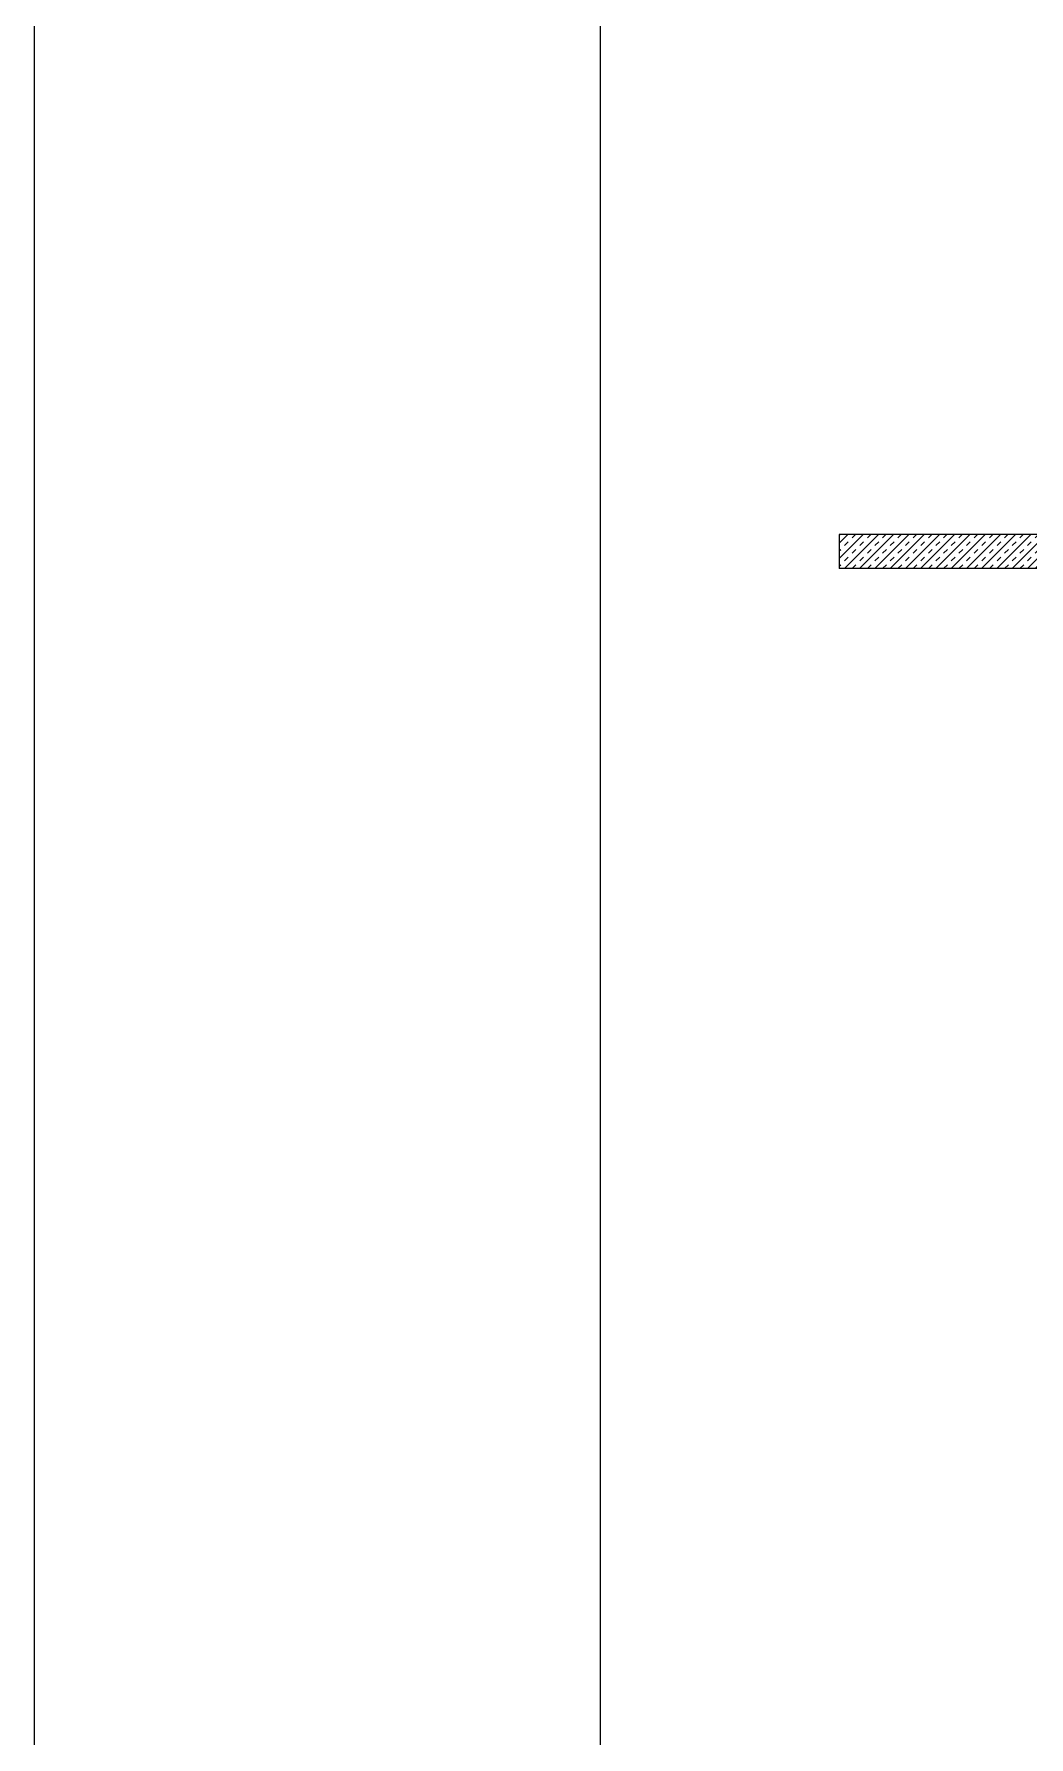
# Model space of a CAD drawing. Header units: metres. Extents: x -50 to 791, y -10 to 584.
# Drawn here: x -50.3 to 37.5, y 283.2 to 433.6 of the extents above; entities that cross this region are included whole.
import ezdxf

# ---------------------------------------------------------------- set-up
doc = ezdxf.new("R2010")
doc.units = ezdxf.units.M
doc.layers.get('0').update_dxf_attribs({"linetype": 'CONTINUOUS'})
doc.layers.add('KAYU', color=3, linetype='CONTINUOUS')
doc.layers.add('PASANGAN', color=4, linetype='CONTINUOUS')

msp = doc.modelspace()

# ---------------------------------------------------------------- hatches: boundary and pattern name
at = {"layer": 'KAYU'}
h = msp.add_hatch(dxfattribs=at)
h.set_pattern_fill('TRANS', color=256, scale=0.15, angle=45, style=0)
h.set_pattern_definition([(45, (-46.4451, 39.8557), (-0.6735192, 0.6735192), []), (45, (-46.7818, 40.1925), (-0.6735192, 0.6735192), [0.47625, -0.47625])])
h.paths.add_polyline_path([(48.58486, 386.37152), (50.78486, 386.37152), (50.78486, 389.37152), (50.28486, 389.37152), (20.78486, 389.37152), (20.78486, 386.37152)])

# ---------------------------------------------------------------- linework, layer by layer
at = {"color": 1}
msp.add_lwpolyline([(-50.33, -9.99951), (790.67, -9.99951), (790.67, 584.00049), (-50.33, 584.00049)], close=True, dxfattribs=at)
msp.add_lwpolyline([(-0.33, 0.00049), (780.67, 0.00049), (780.67, 574.00049), (-0.33, 574.00049)], close=True)
at = {"layer": 'KAYU'}
msp.add_lwpolyline([(20.78486, 389.37152), (20.78486, 386.37152)], dxfattribs=at)
at = {"layer": 'PASANGAN'}
for points in [[(50.78486, 389.37152), (20.78486, 389.37152)], [(48.58486, 386.37152), (20.78486, 386.37152)]]:
    msp.add_lwpolyline(points, dxfattribs=at)

doc.saveas('drawing.dxf')
